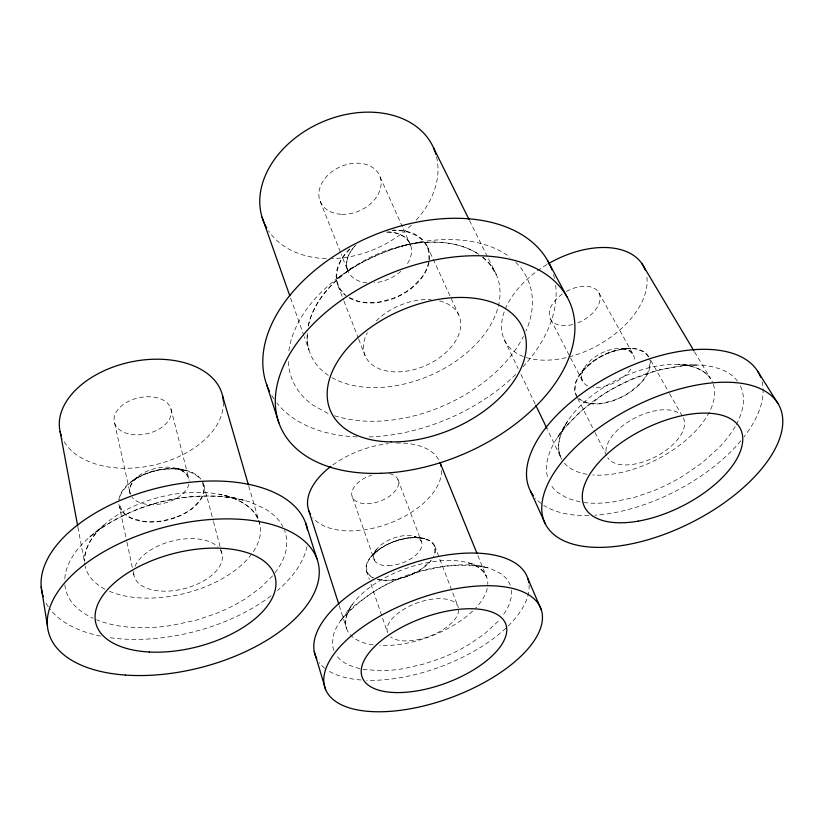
<?xml version="1.0" encoding="UTF-8"?>
<svg xmlns="http://www.w3.org/2000/svg" width="824" height="824" viewBox="0 0 824 824"><rect width="100%" height="100%" fill="white"/><g stroke="black" fill="none" stroke-linecap="round" stroke-linejoin="round"><path stroke-width="0.62" stroke-dasharray="4.12 3.09" d="M429.016 259.756L428.573 251.402A49.038 33.753 -23.5 0 0 420.92 238.805L414.966 234.809L407.705 232.049A49.007 33.722 -23.5 0 0 392.698 230.576M307.29 333.627L307.507 343.248L308.969 350.056L304.272 336.769M288.874 350.767L289.636 346.255A131.366 84.357 -23.3 0 1 300.606 318.435C310.833 301.048 325.531 286.659 341.888 275.02A131.232 84.203 -23.2 0 1 377.001 255.224C397.189 246.386 418.891 240.814 440.933 239.743A131.335 84.305 -23.1 0 1 476.045 242.349C488.148 244.996 500.065 249.538 509.891 257.222M308.279 326.18C313.511 301.368 332.123 281.726 352.414 267.707L344.381 273.568M736.275 424.556C740.889 416.038 744.175 406.366 743.299 396.55A109.88 56.671 -27 0 0 740.364 385.869M275.041 572.824L277.255 569.775A115.741 62.861 -14.1 0 0 286.453 548.084L286.762 538.978L284.682 530.285M354.732 246.232C348.717 252.608 344.514 262.001 347.759 270.694L341.105 253.947M272.61 575.842L260.909 587.461L246.376 598.142A115.793 62.943 -14.1 0 1 215.703 613.643L196.184 620.204L170.805 625.591A116.884 63.602 -14.1 0 1 140.543 627.682C125.609 627.466 110.519 625.395 96.593 619.792M349.788 249.25L344.02 255.924A49.316 33.928 -23.5 0 0 336.779 273.733L336.758 278.883L337.788 283.724A49.306 33.939 -23.5 0 0 345.102 294.518M341.095 275.783L336.625 278.903L350.612 269.026L347.347 271.292C366.237 259.024 387.105 249.816 408.972 244.378L401.7 245.943L421.888 241.762L416.738 242.823M610.934 352.064L622.151 349.129A41.303 23 -27.7 0 1 637.014 349.325L642.143 351.168L646.098 353.98A41.324 23.021 -27.7 0 1 648.704 357.657M175.203 517.513L163.317 520.686A44.022 25.781 -13.4 0 1 143.551 521.314L133.344 518.801A43.991 25.75 -13.4 0 1 121.787 510.313L119.222 503.31M412.299 243.801C434.845 240.32 459.596 241.71 479.166 254.523A101.105 66.167 -23.3 0 0 378.741 253.493A101.105 66.167 -23.3 0 0 308.166 326.201M386.6 232.162C396.159 231.575 407.211 235.685 410.682 245.336L402.926 227.98M583.67 502.527L587.347 502.908A110.169 56.856 -27.1 0 0 611.552 502.177L633.563 497.655L651.619 491.547A109.087 56.3 -27.1 0 0 682.406 476.375L702.285 462.717L719.239 447.391A109.005 56.248 -27.1 0 0 735.657 425.648M362.972 669.397L380.4 670.736A96.892 45.959 -20.3 0 0 404.017 668.573L424.669 663.804L441.098 658.17A95.965 45.505 -20.2 0 0 468.022 645.11L484.512 633.914L497.717 621.739A95.924 45.454 -20.2 0 0 499.89 619.246M580.117 501.981L567.375 498.304L557.354 492.216A110.055 56.722 -27.2 0 1 550.38 483.925M377.722 579.282L381.667 579.962A36.75 18.88 -20.2 0 0 397.106 579.076L406.953 576.306A36.75 18.89 -20.1 0 0 421.888 568.632L428.738 562.833A36.761 18.89 -20.1 0 0 430.519 560.794M235.582 498.159L219.586 494.359L249.332 501.754L264.473 508.47A116.709 63.304 -14.1 0 1 280.212 522.189L282.962 526.618M359.841 668.769L348.748 665.061A96.789 45.866 -20.3 0 1 336.985 656.223L335.677 654.4M226.281 495.935C239.218 499.571 252.638 506.647 258.324 519.491M334.534 415.811L346.142 418.86L356.03 420.394A131.861 84.944 -23.3 0 0 387.805 420.508C404.759 418.839 421.414 414.616 437.256 408.354A130.563 84.079 -23.2 0 0 473.11 389.793C488.23 379.833 502.053 367.679 512.971 353.166A130.47 83.976 -23.1 0 0 523.446 336.388M328.003 413.432L312.615 404.914A131.675 84.697 -23.4 0 1 295.857 386.961C291.119 379.019 288.462 369.863 288.338 360.624M349.335 297.546L357.894 301.069A49.337 33.98 -23.5 0 0 378.649 302.078L391.791 298.824A49.347 33.99 -23.5 0 0 411.639 287.782L420.724 278.656A49.347 33.99 -23.5 0 0 428.758 261.486M482.74 257.294L489.271 263.464L496.388 274.773L487.829 257.469M515.721 262.3L517.977 264.617A131.51 84.553 -23.1 0 1 530.12 286C533.818 298.237 532.819 311.472 528.833 323.502A130.47 83.976 -23.1 0 1 525.959 331.032M737.48 381.151C730.857 372.314 719.97 368.029 709.392 366.237A109.767 56.526 -27 0 0 683.457 365.516L658.767 369.945L633.038 378.896A109.705 56.454 -27.1 0 0 603.374 394.469L581.775 410.331L564.677 427.666A109.819 56.526 -27.1 0 0 551.256 448.658C547.126 457.773 544.736 468.382 547.888 478.167M694.56 351.879L710.35 378.35C703.047 368.266 689.946 365.001 678.131 364.424L697.073 365.063C642.875 366.103 588.47 393.996 556.942 438.255L567.684 421.085C560.835 431.56 555.592 445.228 560.835 457.474L547.538 429.767M650.806 360.449L668.944 392.533M669.572 393.635L682.087 415.76M598.904 292.86L633.244 354.567L628.661 350.231L621.069 348.418L630.865 348.562C613.427 348.624 596.463 356.802 584.37 369.162A41.571 23.134 -27.7 0 0 575.863 382.769L574.956 390.277A41.55 23.144 -27.8 0 0 576.707 395.592M550.731 319.485L570.012 356.854M570.589 357.987L582.867 381.769C580.261 377.093 582.032 371.531 584.69 367.298L579.097 375.981L583.165 370.501L593.012 361.571A41.55 23.123 -27.7 0 1 610.934 352.075M577.222 397.498L575.482 394.068A41.128 22.907 -27.7 0 1 602.962 355.237A41.128 22.907 -27.7 0 1 648.921 357.132M577.676 398.383L594.619 431.766M595.052 432.61L606.629 455.435M469.546 220.575L487.252 256.315M504.329 339.715L518.172 368.575M520.943 374.343L535.353 404.368M427.213 246.129L458.566 314.593M380.163 177.078L402.4 226.827M202.529 482.586L203.858 488.57A44.043 25.781 -13.3 0 1 199.171 501.28L192.136 508.357A44.032 25.781 -13.3 0 1 175.203 517.503M477.879 555.572L486.613 577.006C483.482 569.199 475.5 564.842 467.764 562.699L490.28 568.457L500.446 573.391A96.727 45.794 -20.2 0 1 509.685 583.856L510.489 585.885M320.186 201.324L340.631 252.752M338.025 285.753L343.536 299.988M343.999 301.172L358.234 337.933M358.697 339.127L365.125 355.721M434.66 545.818L457.938 606.289M397.91 479.496L421.332 541.399L419.756 539.174L414.472 536.311L429.088 540.534A36.534 18.767 -20.1 0 1 434.712 546.981L434.825 552.595A36.761 18.89 -20.1 0 1 433.259 556.664M290.625 298.113L303.85 335.564M352.569 497.624L374.343 560.135C372.448 556.138 374.57 551.75 377.176 548.64L371.243 556.643L379.071 549.515A36.73 18.859 -20.2 0 1 394.593 541.45L404.893 538.587A36.514 18.746 -20.1 0 1 419.354 537.763L424.7 538.752C405.974 534.931 385.56 542.264 372.16 555.582A36.74 18.87 -20.2 0 0 366.505 566.036L367.061 571.578A36.719 18.87 -20.2 0 0 373.251 577.665M366.453 570.939L369.337 579.365M370.985 584.175L387.445 632.348A37.595 17.778 -20.2 0 1 418.479 602.478A37.595 17.778 -20.2 0 1 458.494 608.03M333.668 650.486L332.288 643.977L333.638 634.295A96.604 45.722 -20.3 0 1 342.269 618.453L355.206 605.001L372.767 592.291A96.542 45.65 -20.3 0 1 398.177 579.241L421.198 571.135L444.208 566.253A96.624 45.701 -20.2 0 1 469.618 564.904L487.262 567.53C434.176 558.116 374.91 579.88 340.302 621.152L352.538 604.177C347.553 611.12 343.701 620.153 346.626 628.691L339.22 605.589M248.745 486.047L259.869 524.363M203.765 484.811L213.179 520.438M213.498 521.674L221.944 553.615M170.959 408.962L188.799 478.548C187.048 473.161 181.847 470.02 176.676 468.496L186.327 470.679L192.62 473.1A43.765 25.606 -13.3 0 1 200.51 479.321M114.67 423.279L130.223 493.967A30.313 17.912 -13.2 0 1 155.52 468.454A30.313 17.912 -13.2 0 1 189.139 480.361M118.944 504.494L126.7 541.018M126.968 542.274L132.849 569.981M133.117 571.238L133.921 575.018M77.92 527.226L84.954 565.027M130.223 493.967C128.081 487.005 132.932 480.382 138.195 476.324L131.685 481.628C140.214 475.582 150.123 471.524 160.433 469.773A43.744 25.585 -13.4 0 1 179.045 469.227L186.327 470.679C173.668 467.455 160.134 468.743 147.887 473.058A43.991 25.729 -13.4 0 0 130.202 482.782L123.157 490.259A44.002 25.75 -13.4 0 0 119.346 499.468M64.869 584.855C65.611 594.073 70.751 602.426 77.611 608.421A116.709 63.458 -14.2 0 0 92.968 618.216M511.477 590.159L511.313 596.998L509.232 604.239A95.924 45.454 -20.2 0 1 502.516 615.899M202.858 482.328A43.548 25.492 -13.4 0 1 168.353 519.851A43.548 25.492 -13.4 0 1 118.8 503.485M118.852 499.746A43.548 25.492 -13.4 0 1 155.52 470.514A43.548 25.492 -13.4 0 1 201.53 480.001M307.022 546.569A136.382 74.129 -14.1 0 1 277.503 590.52M270.952 595.834A136.382 74.129 -14.1 0 1 107.81 637.395M100.528 636.097A136.382 74.129 -14.1 0 1 49.636 608.627M48.286 606.742A136.382 74.129 -14.1 0 1 45.413 601.839M223.386 402.246A83.172 52.829 -12.2 0 1 153.831 465.076A83.172 52.829 -12.2 0 1 62.614 438.79M109.386 591.261A89.826 49.739 -14 0 0 248.58 557.869A89.826 49.739 -14 0 0 194.557 492.34A89.826 49.739 -14 0 0 84.522 561.103C84.336 546.776 93.503 534.395 103.7 525.197C91.165 535.59 77.641 545.921 70.122 560.784A116.472 63.232 -14.2 0 0 64.725 579.602M104.906 589.15A89.826 49.739 -14 0 1 85.191 566.294M220.214 549.732A45.31 24.555 -14.2 0 1 184.833 588.521A45.31 24.555 -14.2 0 1 133.715 572.443M135.054 566.304A45.31 24.555 -14.2 0 1 173.514 540.74A45.31 24.555 -14.2 0 1 217.948 546.961M188.902 484.09A30.313 17.912 -13.2 0 1 163.358 503.413A30.313 17.912 -13.2 0 1 132.067 497.274M529.09 585.03A113.032 53.57 -20.2 0 1 476.344 649.858A113.032 53.57 -20.2 0 1 366.732 680.294M360.984 679.985A113.032 53.57 -20.2 0 1 326.84 669.747M324.893 668.326A113.032 53.57 -20.2 0 1 319.197 662.609M441.571 470.628A69.885 39.233 -20 0 1 388.166 523.776A69.885 39.233 -20 0 1 312.863 517.76M332.875 464.911A69.885 39.233 -20 0 1 388.423 443.631M396.344 443.065A69.885 39.233 -20 0 1 439.676 461.728M373.159 644.852A74.613 36.091 -20.2 0 1 386.075 577.191A74.613 36.091 -20.2 0 1 487.777 584.432M487.242 588.439A74.613 36.091 -20.2 0 1 475.644 608.061M472.605 611.099A74.613 36.091 -20.2 0 1 379.709 645.46M373.241 577.985A36.359 18.674 -20.1 0 1 392.77 541.934A36.359 18.674 -20.1 0 1 434.825 553.759M431.374 560.093A36.359 18.674 -20.1 0 1 377.505 579.468M458.669 609.904A37.595 17.778 -20.2 0 1 430.798 635.778A37.595 17.778 -20.2 0 1 390.638 636.87M389.464 473.615A24.442 13.709 -20 0 1 389.515 496.223A24.442 13.709 -20 0 1 353.62 499.179A24.442 13.709 -20 0 1 371.593 475.088M762.035 381.615A128.493 66.291 -27.1 0 1 743.969 436.895M740.807 440.819A128.493 66.291 -27.1 0 1 594.99 515.227M588.799 515.515A128.493 66.291 -27.1 0 1 543.716 505.318M540.977 503.392A128.493 66.291 -27.1 0 1 535.363 498.201M646.922 277.255A78.733 47.71 -28.6 0 1 587.316 350.581A78.733 47.71 -28.6 0 1 504.432 339.931A78.733 47.71 -28.6 0 1 547.146 264.442M713.337 384.314A84.697 44.547 -27.2 0 1 679.367 445.423A84.697 44.547 -27.2 0 1 592.858 474.984M587.1 474.315A84.697 44.547 -27.2 0 1 563.029 461.316M561.834 459.442A84.697 44.547 -27.2 0 1 616.506 380.039A84.697 44.547 -27.2 0 1 712.523 382.212M649.786 359.274A41.128 22.907 -27.7 0 1 625.385 395.139A41.128 22.907 -27.7 0 1 579.509 399.455M683.343 417.974A42.704 21.98 -27.1 0 1 656.161 456.465A42.704 21.98 -27.1 0 1 607.793 457.711M605.959 451.212A42.704 21.98 -27.1 0 1 634.676 418.098A42.704 21.98 -27.1 0 1 678.924 413.174M566.387 291.469A27.522 16.665 -28.6 0 1 599.46 294.127A27.522 16.665 -28.6 0 1 577.861 322.823M572.711 324.512A27.522 16.665 -28.6 0 1 549.701 317.178A27.522 16.665 -28.6 0 1 563.286 293.365M587.666 385.848A28.634 16.109 -27.8 0 1 600.408 353.671A28.634 16.109 -27.8 0 1 634.14 361.324M630.762 369.121A28.634 16.109 -27.8 0 1 593.043 387.28M578.767 398.239A41.55 23.144 -27.8 0 0 580.518 399.753L587.502 402.854A41.581 23.165 -27.7 0 0 603.343 403.029L614.024 400.176A41.581 23.175 -27.7 0 0 631.153 391.204L639.64 384.015A41.591 23.175 -27.7 0 0 648.57 370.79L650.002 363.199A41.324 23.021 -27.7 0 0 649.755 360.871M553.532 274.619A153.82 99.035 -23.2 0 1 554.47 278.316M555.644 285.217A153.82 99.035 -23.2 0 1 523.075 366.793M515.669 374.477A153.82 99.035 -23.2 0 1 367.875 436.947M357.019 436.875A153.82 99.035 -23.2 0 1 276.946 403.06M273.98 399.012A153.82 99.035 -23.2 0 1 270.715 393.656M436.555 156.817A92.628 68.794 -24 0 1 415.729 220.667M411.351 225.158A92.628 68.794 -24 0 1 332.268 258.633M326.325 258.633A92.628 68.794 -24 0 1 268.562 230.864M482.833 257.243A101.105 66.167 -23.3 0 1 463.603 355.432A101.105 66.167 -23.3 0 1 332.072 377.691M328.282 375.353A101.105 66.167 -23.3 0 1 307.177 333.648M392.152 230.226A48.801 33.599 -23.5 0 1 423.866 274.835A48.801 33.599 -23.5 0 1 349.263 297.989M346.441 296.166A48.801 33.599 -23.5 0 1 350.221 248.343M439.553 300.925A51.057 32.744 -23.2 0 1 453.983 343.392A51.057 32.744 -23.2 0 1 390.061 371.511A51.057 32.744 -23.2 0 1 367.37 332.669M376.187 320.969A51.057 32.744 -23.2 0 1 431.076 299.648M387.743 232.028A33.939 23.577 -23.5 0 1 406.417 265.163M400.794 271.353A33.939 23.577 -23.5 0 1 374.168 282.879M366.958 282.889A33.939 23.577 -23.5 0 1 356.092 244.852M92.844 534.343L89.074 537.495L101.064 528.256A116.4 63.118 -14.2 0 1 130.285 512.301C148.392 504.515 167.643 499.437 187.213 497.202A116.534 63.16 -14.1 0 1 220.647 496.409L235.777 498.324L245.006 500.446C192.785 488.313 135.404 502.207 92.844 534.343M131.026 434.372A29.077 18.447 -12.3 0 0 171.248 410.239A29.077 18.447 -12.3 0 0 125.887 402.812A29.077 18.447 -12.3 0 0 131.026 434.372M388.31 565.686A25.328 13.153 -20.1 0 0 421.764 542.686A25.328 13.153 -20.1 0 0 383.16 543.366A25.328 13.153 -20.1 0 0 388.31 565.686M341.888 214.302A32.373 24.009 -24 0 0 380.101 176.903A32.373 24.009 -24 0 0 328.024 175.038A32.373 24.009 -24 0 0 341.888 214.302"/><path stroke-width="1.24" d="M757.74 371.356L777.804 403.276M641.958 263.659L693.901 350.777M547.692 260.693L566.943 296.722M433.568 147.918L468.98 219.421M535.899 405.521L546.981 428.614M530.45 491.022L545.437 524.115M527.854 578.5L541.317 609.853A115 52.036 -20.3 0 1 392.832 711.143A115 52.036 -20.3 0 1 365.217 625.282A115 52.036 -20.3 0 1 541.317 609.853M476.911 553.182L440.057 462.655A69.885 39.233 -20 0 1 441.159 466.528M262.042 217.186L289.77 295.703M308.825 510.756L338.829 604.373M266.574 384.365L278.862 422.836M305.591 522.941L316.931 558.765M314.253 651.485L325.676 689.698M222.573 395.829L248.395 484.811M60.09 431.467L77.683 525.97M41.2 586.822L47.38 625.488M43.239 596.669A136.382 74.129 -14.1 0 1 156.498 488.302A136.382 74.129 -14.1 0 1 307.517 530.244M61.326 435.721A83.172 52.829 -12.2 0 1 130.594 362.014A83.172 52.829 -12.2 0 1 223.335 401.175M316.787 658.85A113.032 53.57 -20.2 0 1 404.934 565.697A113.032 53.57 -20.2 0 1 528.854 582.795M310.524 514.423A69.885 39.233 -20 0 1 330.877 466.405M533.324 495.667A128.493 66.291 -27.1 0 1 613.046 374.22A128.493 66.291 -27.1 0 1 760.696 377.289M548.135 263.855A78.733 47.71 -28.6 0 1 645.223 270.014M269.541 391.4A153.82 99.035 -23.2 0 1 370.11 236.745A153.82 99.035 -23.2 0 1 551.946 269.798M266.729 227.929A92.628 68.794 -24 0 1 321.978 122.096A92.628 68.794 -24 0 1 435.958 154.531M125.32 675.062A139.225 72.471 -14.5 0 0 318.785 565.913A139.225 72.471 -14.5 0 0 105.678 550.659A139.225 72.471 -14.5 0 0 125.32 675.062M149.206 652A92.618 48.122 -14.5 0 0 275.412 577.964A92.618 48.122 -14.5 0 0 131.902 570.414A92.618 48.122 -14.5 0 0 149.206 652M401.916 692.5A76.55 34.587 -20.3 0 0 506.616 627.435A76.55 34.587 -20.3 0 0 393.409 632.08A76.55 34.587 -20.3 0 0 401.916 692.5M622.697 545.437A131.016 64.663 -26.8 0 0 780.668 409.075A131.016 64.663 -26.8 0 0 583.444 439.985A131.016 64.663 -26.8 0 0 622.697 545.437M638.209 521.139A87.179 42.951 -26.7 0 0 740.869 429.757A87.179 42.951 -26.7 0 0 608.462 452.85A87.179 42.951 -26.7 0 0 638.209 521.139M381.244 473.295A157.487 97.428 -23.1 0 0 571.104 305.694A157.487 97.428 -23.1 0 0 322.957 314.799A157.487 97.428 -23.1 0 0 381.244 473.295M391.05 441.911A104.7 64.602 -23.1 0 0 525.135 334.832A104.7 64.602 -23.1 0 0 364.074 332.391A104.7 64.602 -23.1 0 0 391.05 441.911"/></g></svg>
